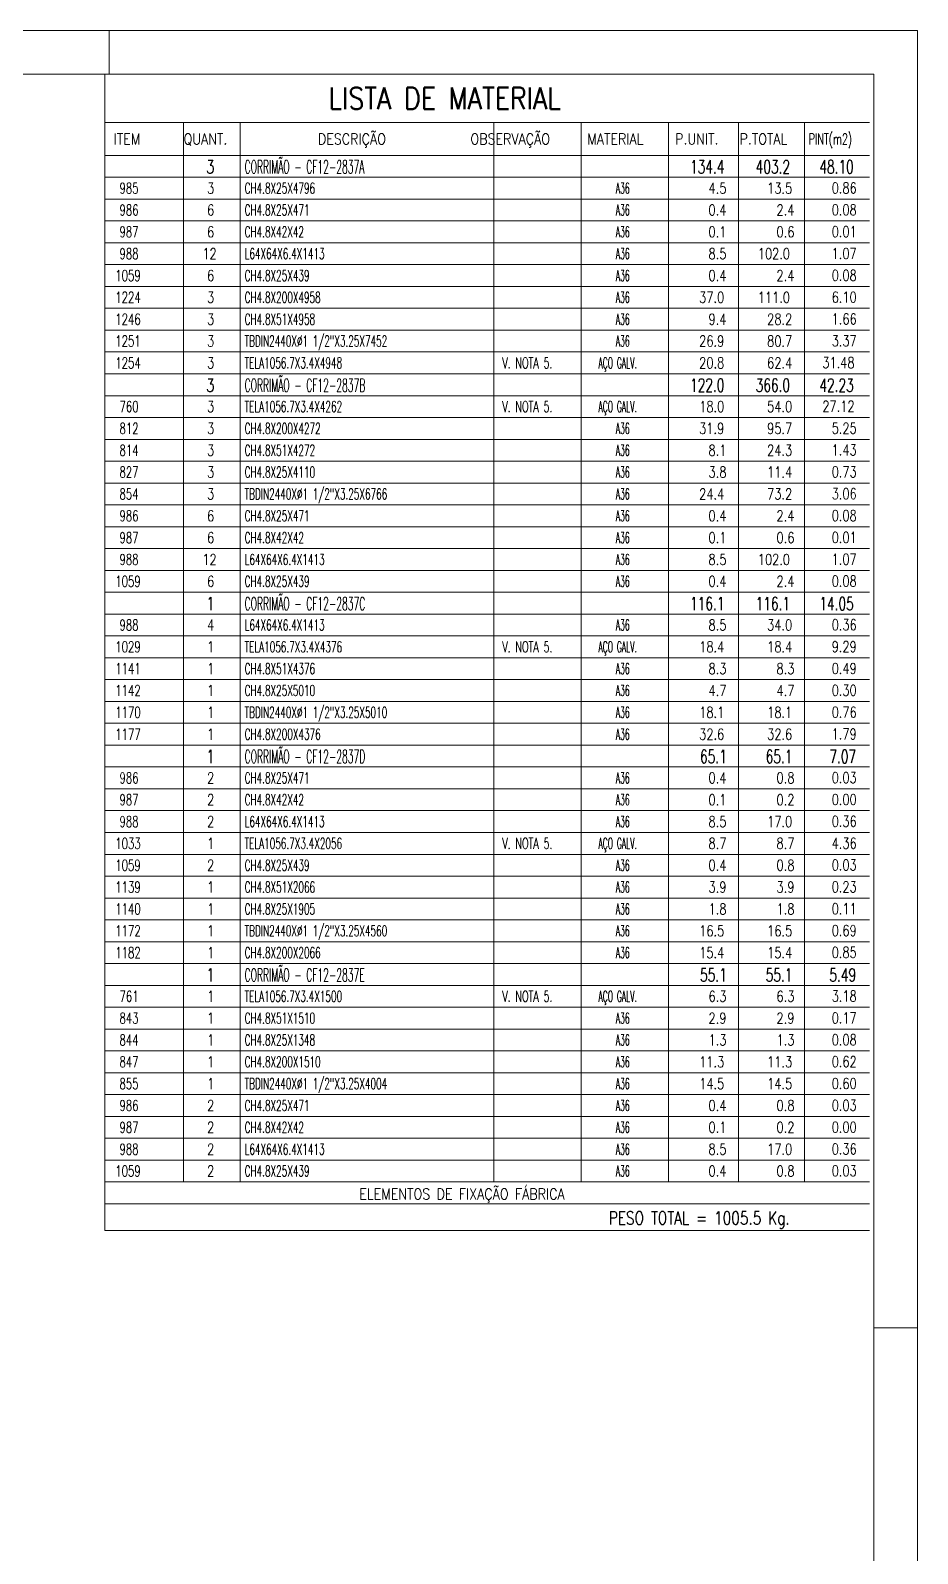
# Model space of a CAD drawing. Header units: millimetres. Extents: x 5 to 846, y 5 to 599.
# Drawn here: x 643 to 846, y 250.3 to 599 of the extents above; entities that cross this region are included whole.
import ezdxf

# ---------------------------------------------------------------- set-up
doc = ezdxf.new("R2010")
doc.units = ezdxf.units.MM
doc.linetypes.add('XKITLINE00', pattern=[0])
doc.linetypes.add('XKITLINE03', pattern=[6, 3, -1, 1, -1])
doc.layers.add('Outro tipo de objeto', color=7, linetype='Continuous', lineweight=0)
doc.styles.add('ROMANS', font='ROMANS__.TTF')

# ---------------------------------------------------------------- blocks, each defined once
blk = doc.blocks.new('*A149')
at = {"layer": 'Outro tipo de objeto', "color": 5, "linetype": 'XKITLINE00', "lineweight": 0}
for p, q in [((660, 589), (660, 570.4)), ((835, 577.9), (660, 577.9)), ((678, 577.9), (678, 570.4)), ((691, 577.9), (691, 570.4)), ((749, 577.9), (749, 570.4)), ((769, 577.9), (769, 570.4)), ((789, 577.9), (789, 570.4)), ((805, 577.9), (805, 570.4)), ((820.17, 577.89), (820.17, 570.4)), ((835, 570.4), (660, 570.4)), ((660, 570.4), (660, 565.4)), ((678, 570.4), (678, 565.4)), ((691, 570.4), (691, 565.4)), ((749, 570.4), (749, 565.4)), ((769, 570.4), (769, 565.4)), ((789, 570.4), (789, 565.4)), ((805, 570.4), (805, 565.4)), ((820.17, 570.4), (820.17, 565.4)), ((660, 565.4), (660, 560.4)), ((678, 565.4), (678, 560.4)), ((691, 565.4), (691, 560.4)), ((749, 565.4), (749, 560.4)), ((769, 565.4), (769, 560.4)), ((789, 565.4), (789, 560.4)), ((805, 565.4), (805, 560.4)), ((820.17, 565.4), (820.17, 560.4)), ((660, 560.4), (660, 555.4)), ((678, 560.4), (678, 555.4)), ((691, 560.4), (691, 555.4)), ((749, 560.4), (749, 555.4)), ((769, 560.4), (769, 555.4)), ((789, 560.4), (789, 555.4)), ((805, 560.4), (805, 555.4)), ((820.17, 560.4), (820.17, 555.4)), ((660, 555.4), (660, 550.4)), ((678, 555.4), (678, 550.4)), ((691, 555.4), (691, 550.4)), ((749, 555.4), (749, 550.4)), ((769, 555.4), (769, 550.4)), ((789, 555.4), (789, 550.4)), ((805, 555.4), (805, 550.4)), ((820.17, 555.4), (820.17, 550.4)), ((660, 550.4), (660, 545.4)), ((678, 550.4), (678, 545.4)), ((691, 550.4), (691, 545.4)), ((749, 550.4), (749, 545.4)), ((769, 550.4), (769, 545.4)), ((789, 550.4), (789, 545.4)), ((805, 550.4), (805, 545.4)), ((820.17, 550.4), (820.17, 545.4)), ((660, 545.4), (660, 540.4)), ((678, 545.4), (678, 540.4)), ((691, 545.4), (691, 540.4)), ((749, 545.4), (749, 540.4)), ((769, 545.4), (769, 540.4)), ((789, 545.4), (789, 540.4)), ((805, 545.4), (805, 540.4)), ((820.17, 545.4), (820.17, 540.4)), ((660, 540.4), (660, 535.4)), ((678, 540.4), (678, 535.4)), ((691, 540.4), (691, 535.4)), ((749, 540.4), (749, 535.4)), ((769, 540.4), (769, 535.4)), ((789, 540.4), (789, 535.4)), ((805, 540.4), (805, 535.4)), ((820.17, 540.4), (820.17, 535.4)), ((660, 535.4), (660, 530.4)), ((678, 535.4), (678, 530.4)), ((691, 535.4), (691, 530.4)), ((749, 535.4), (749, 530.4)), ((769, 535.4), (769, 530.4)), ((789, 535.4), (789, 530.4)), ((805, 535.4), (805, 530.4)), ((820.17, 535.4), (820.17, 530.4)), ((660, 530.4), (660, 525.4)), ((678, 530.4), (678, 525.4)), ((691, 530.4), (691, 525.4)), ((749, 530.4), (749, 525.4)), ((769, 530.4), (769, 525.4)), ((789, 530.4), (789, 525.4)), ((805, 530.4), (805, 525.4)), ((820.17, 530.4), (820.17, 525.4)), ((660, 525.4), (660, 520.4)), ((678, 525.4), (678, 520.4)), ((691, 525.4), (691, 520.4)), ((749, 525.4), (749, 520.4)), ((769, 525.4), (769, 520.4)), ((789, 525.4), (789, 520.4)), ((805, 525.4), (805, 520.4)), ((820.17, 525.4), (820.17, 520.4)), ((660, 520.4), (660, 515.4)), ((678, 520.4), (678, 515.4)), ((691, 520.4), (691, 515.4)), ((749, 520.4), (749, 515.4)), ((769, 520.4), (769, 515.4)), ((789, 520.4), (789, 515.4)), ((805, 520.4), (805, 515.4)), ((820.17, 520.4), (820.17, 515.4)), ((660, 515.4), (660, 510.4)), ((678, 515.4), (678, 510.4)), ((691, 515.4), (691, 510.4)), ((749, 515.4), (749, 510.4)), ((769, 515.4), (769, 510.4)), ((789, 515.4), (789, 510.4)), ((805, 515.4), (805, 510.4)), ((820.17, 515.4), (820.17, 510.4)), ((660, 510.4), (660, 505.4)), ((678, 510.4), (678, 505.4)), ((691, 510.4), (691, 505.4)), ((749, 510.4), (749, 505.4)), ((769, 510.4), (769, 505.4)), ((789, 510.4), (789, 505.4)), ((805, 510.4), (805, 505.4)), ((820.17, 510.4), (820.17, 505.4)), ((660, 505.4), (660, 500.4)), ((678, 505.4), (678, 500.4)), ((691, 505.4), (691, 500.4)), ((749, 505.4), (749, 500.4)), ((769, 505.4), (769, 500.4)), ((789, 505.4), (789, 500.4)), ((805, 505.4), (805, 500.4)), ((820.17, 505.4), (820.17, 500.4)), ((660, 500.4), (660, 495.4)), ((678, 500.4), (678, 495.4)), ((691, 500.4), (691, 495.4)), ((749, 500.4), (749, 495.4)), ((769, 500.4), (769, 495.4)), ((789, 500.4), (789, 495.4)), ((805, 500.4), (805, 495.4)), ((820.17, 500.4), (820.17, 495.4)), ((660, 495.4), (660, 490.4)), ((678, 495.4), (678, 490.4)), ((691, 495.4), (691, 490.4)), ((749, 495.4), (749, 490.4)), ((769, 495.4), (769, 490.4)), ((789, 495.4), (789, 490.4)), ((805, 495.4), (805, 490.4)), ((820.17, 495.4), (820.17, 490.4)), ((660, 490.4), (660, 485.4)), ((678, 490.4), (678, 485.4)), ((691, 490.4), (691, 485.4)), ((749, 490.4), (749, 485.4)), ((769, 490.4), (769, 485.4)), ((789, 490.4), (789, 485.4)), ((805, 490.4), (805, 485.4)), ((820.17, 490.4), (820.17, 485.4)), ((660, 485.4), (660, 480.4)), ((678, 485.4), (678, 480.4)), ((691, 485.4), (691, 480.4)), ((749, 485.4), (749, 480.4)), ((769, 485.4), (769, 480.4)), ((789, 485.4), (789, 480.4)), ((805, 485.4), (805, 480.4)), ((820.17, 485.4), (820.17, 480.4)), ((660, 480.4), (660, 475.4)), ((678, 480.4), (678, 475.4)), ((691, 480.4), (691, 475.4)), ((749, 480.4), (749, 475.4)), ((769, 480.4), (769, 475.4)), ((789, 480.4), (789, 475.4)), ((805, 480.4), (805, 475.4)), ((820.17, 480.4), (820.17, 475.4)), ((660, 475.4), (660, 470.4)), ((678, 475.4), (678, 470.4)), ((691, 475.4), (691, 470.4)), ((749, 475.4), (749, 470.4)), ((769, 475.4), (769, 470.4)), ((789, 475.4), (789, 470.4)), ((805, 475.4), (805, 470.4)), ((820.17, 475.4), (820.17, 470.4)), ((660, 470.4), (660, 465.4)), ((678, 470.4), (678, 465.4)), ((691, 470.4), (691, 465.4)), ((749, 470.4), (749, 465.4)), ((769, 470.4), (769, 465.4)), ((789, 470.4), (789, 465.4)), ((805, 470.4), (805, 465.4)), ((820.17, 470.4), (820.17, 465.4)), ((660, 465.4), (660, 460.4)), ((678, 465.4), (678, 460.4)), ((691, 465.4), (691, 460.4)), ((749, 465.4), (749, 460.4)), ((769, 465.4), (769, 460.4)), ((789, 465.4), (789, 460.4)), ((805, 465.4), (805, 460.4)), ((820.17, 465.4), (820.17, 460.4)), ((660, 460.4), (660, 455.4)), ((678, 460.4), (678, 455.4)), ((691, 460.4), (691, 455.4)), ((749, 460.4), (749, 455.4)), ((769, 460.4), (769, 455.4)), ((789, 460.4), (789, 455.4)), ((805, 460.4), (805, 455.4)), ((820.17, 460.4), (820.17, 455.4)), ((660, 455.4), (660, 450.4)), ((678, 455.4), (678, 450.4)), ((691, 455.4), (691, 450.4)), ((749, 455.4), (749, 450.4)), ((769, 455.4), (769, 450.4)), ((789, 455.4), (789, 450.4)), ((805, 455.4), (805, 450.4)), ((820.17, 455.4), (820.17, 450.4)), ((660, 450.4), (660, 445.4)), ((678, 450.4), (678, 445.4)), ((691, 450.4), (691, 445.4)), ((749, 450.4), (749, 445.4)), ((769, 450.4), (769, 445.4)), ((789, 450.4), (789, 445.4)), ((805, 450.4), (805, 445.4)), ((820.17, 450.4), (820.17, 445.4)), ((660, 445.4), (660, 440.4)), ((678, 445.4), (678, 440.4)), ((691, 445.4), (691, 440.4)), ((749, 445.4), (749, 440.4)), ((769, 445.4), (769, 440.4)), ((789, 445.4), (789, 440.4)), ((805, 445.4), (805, 440.4)), ((820.17, 445.4), (820.17, 440.4)), ((660, 440.4), (660, 435.4)), ((678, 440.4), (678, 435.4)), ((691, 440.4), (691, 435.4)), ((749, 440.4), (749, 435.4)), ((769, 440.4), (769, 435.4)), ((789, 440.4), (789, 435.4)), ((805, 440.4), (805, 435.4)), ((820.17, 440.4), (820.17, 435.4)), ((660, 435.4), (660, 430.4)), ((678, 435.4), (678, 430.4)), ((691, 435.4), (691, 430.4)), ((749, 435.4), (749, 430.4)), ((769, 435.4), (769, 430.4)), ((789, 435.4), (789, 430.4)), ((805, 435.4), (805, 430.4)), ((820.17, 435.4), (820.17, 430.4)), ((660, 430.4), (660, 425.4)), ((678, 430.4), (678, 425.4)), ((691, 430.4), (691, 425.4)), ((749, 430.4), (749, 425.4)), ((769, 430.4), (769, 425.4)), ((789, 430.4), (789, 425.4)), ((805, 430.4), (805, 425.4)), ((820.17, 430.4), (820.17, 425.4)), ((660, 425.4), (660, 420.4)), ((678, 425.4), (678, 420.4)), ((691, 425.4), (691, 420.4)), ((749, 425.4), (749, 420.4)), ((769, 425.4), (769, 420.4)), ((789, 425.4), (789, 420.4)), ((805, 425.4), (805, 420.4)), ((820.17, 425.4), (820.17, 420.4)), ((660, 420.4), (660, 415.4)), ((678, 420.4), (678, 415.4)), ((691, 420.4), (691, 415.4)), ((749, 420.4), (749, 415.4)), ((769, 420.4), (769, 415.4)), ((789, 420.4), (789, 415.4)), ((805, 420.4), (805, 415.4)), ((820.17, 420.4), (820.17, 415.4)), ((660, 415.4), (660, 410.4)), ((678, 415.4), (678, 410.4)), ((691, 415.4), (691, 410.4)), ((749, 415.4), (749, 410.4)), ((769, 415.4), (769, 410.4)), ((789, 415.4), (789, 410.4)), ((805, 415.4), (805, 410.4)), ((820.17, 415.4), (820.17, 410.4)), ((660, 410.4), (660, 405.4)), ((678, 410.4), (678, 405.4)), ((691, 410.4), (691, 405.4)), ((749, 410.4), (749, 405.4)), ((769, 410.4), (769, 405.4)), ((789, 410.4), (789, 405.4)), ((805, 410.4), (805, 405.4)), ((820.17, 410.4), (820.17, 405.4)), ((660, 405.4), (660, 400.4)), ((678, 405.4), (678, 400.4)), ((691, 405.4), (691, 400.4)), ((749, 405.4), (749, 400.4)), ((769, 405.4), (769, 400.4)), ((789, 405.4), (789, 400.4)), ((805, 405.4), (805, 400.4)), ((820.17, 405.4), (820.17, 400.4)), ((660, 400.4), (660, 395.4)), ((678, 400.4), (678, 395.4)), ((691, 400.4), (691, 395.4)), ((749, 400.4), (749, 395.4)), ((769, 400.4), (769, 395.4)), ((789, 400.4), (789, 395.4)), ((805, 400.4), (805, 395.4)), ((820.17, 400.4), (820.17, 395.4)), ((660, 395.4), (660, 390.4)), ((678, 395.4), (678, 390.4)), ((691, 395.4), (691, 390.4)), ((749, 395.4), (749, 390.4)), ((769, 395.4), (769, 390.4)), ((789, 395.4), (789, 390.4)), ((805, 395.4), (805, 390.4)), ((820.17, 395.4), (820.17, 390.4)), ((660, 390.4), (660, 385.4)), ((678, 390.4), (678, 385.4)), ((691, 390.4), (691, 385.4)), ((749, 390.4), (749, 385.4)), ((769, 390.4), (769, 385.4)), ((789, 390.4), (789, 385.4)), ((805, 390.4), (805, 385.4)), ((820.17, 390.4), (820.17, 385.4)), ((660, 385.4), (660, 380.4)), ((678, 385.4), (678, 380.4)), ((691, 385.4), (691, 380.4)), ((749, 385.4), (749, 380.4)), ((769, 385.4), (769, 380.4)), ((789, 385.4), (789, 380.4)), ((805, 385.4), (805, 380.4)), ((820.17, 385.4), (820.17, 380.4)), ((660, 380.4), (660, 375.4)), ((678, 380.4), (678, 375.4)), ((691, 380.4), (691, 375.4)), ((749, 380.4), (749, 375.4)), ((769, 380.4), (769, 375.4)), ((789, 380.4), (789, 375.4)), ((805, 380.4), (805, 375.4)), ((820.17, 380.4), (820.17, 375.4)), ((660, 375.4), (660, 370.4)), ((678, 375.4), (678, 370.4)), ((691, 375.4), (691, 370.4)), ((749, 375.4), (749, 370.4)), ((769, 375.4), (769, 370.4)), ((789, 375.4), (789, 370.4)), ((805, 375.4), (805, 370.4)), ((820.17, 375.4), (820.17, 370.4)), ((660, 370.4), (660, 365.4)), ((678, 370.4), (678, 365.4)), ((691, 370.4), (691, 365.4)), ((749, 370.4), (749, 365.4)), ((769, 370.4), (769, 365.4)), ((789, 370.4), (789, 365.4)), ((805, 370.4), (805, 365.4)), ((820.17, 370.4), (820.17, 365.4)), ((660, 365.4), (660, 360.4)), ((678, 365.4), (678, 360.4)), ((691, 365.4), (691, 360.4)), ((749, 365.4), (749, 360.4)), ((769, 365.4), (769, 360.4)), ((789, 365.4), (789, 360.4)), ((805, 365.4), (805, 360.4)), ((820.17, 365.4), (820.17, 360.4)), ((660, 360.4), (660, 355.4)), ((678, 360.4), (678, 355.4)), ((691, 360.4), (691, 355.4)), ((749, 360.4), (749, 355.4)), ((769, 360.4), (769, 355.4)), ((789, 360.4), (789, 355.4)), ((805, 360.4), (805, 355.4)), ((820.17, 360.4), (820.17, 355.4)), ((660, 355.4), (660, 350.4)), ((678, 355.4), (678, 350.4)), ((691, 355.4), (691, 350.4)), ((749, 355.4), (749, 350.4)), ((769, 355.4), (769, 350.4)), ((789, 355.4), (789, 350.4)), ((805, 355.4), (805, 350.4)), ((820.17, 355.4), (820.17, 350.4)), ((660, 350.4), (660, 345.4)), ((678, 350.4), (678, 345.4)), ((691, 350.4), (691, 345.4)), ((749, 350.4), (749, 345.4)), ((769, 350.4), (769, 345.4)), ((789, 350.4), (789, 345.4)), ((805, 350.4), (805, 345.4)), ((820.17, 350.4), (820.17, 345.4)), ((660, 345.4), (660, 340.4)), ((678, 345.4), (678, 340.4)), ((691, 345.4), (691, 340.4)), ((749, 345.4), (749, 340.4)), ((769, 345.4), (769, 340.4)), ((789, 345.4), (789, 340.4)), ((805, 345.4), (805, 340.4)), ((820.17, 345.4), (820.17, 340.4)), ((660, 340.4), (660, 335.4)), ((678, 340.4), (678, 335.4)), ((691, 340.4), (691, 335.4)), ((749, 340.4), (749, 335.4)), ((769, 340.4), (769, 335.4)), ((789, 340.4), (789, 335.4)), ((805, 340.4), (805, 335.4)), ((820.17, 340.4), (820.17, 335.4)), ((660, 330.4), (660, 335.4)), ((835, 330.4), (660, 330.4)), ((660, 330.4), (660, 324.33)), ((835, 324.33), (660, 324.33))]:
    blk.add_line(p, q, dxfattribs=at)
at = {"layer": 'Outro tipo de objeto', "color": 7, "linetype": 'XKITLINE00', "lineweight": 0}
for p, q in [((835, 565.4), (660, 565.4)), ((835, 560.4), (660, 560.4)), ((835, 555.4), (660, 555.4)), ((835, 550.4), (660, 550.4)), ((835, 545.4), (660, 545.4)), ((835, 540.4), (660, 540.4)), ((835, 535.4), (660, 535.4)), ((835, 530.4), (660, 530.4)), ((835, 525.4), (660, 525.4)), ((835, 520.4), (660, 520.4)), ((835, 515.4), (660, 515.4)), ((835, 510.4), (660, 510.4)), ((835, 505.4), (660, 505.4)), ((835, 500.4), (660, 500.4)), ((835, 495.4), (660, 495.4)), ((835, 490.4), (660, 490.4)), ((835, 485.4), (660, 485.4)), ((835, 480.4), (660, 480.4)), ((835, 475.4), (660, 475.4)), ((835, 470.4), (660, 470.4)), ((835, 465.4), (660, 465.4)), ((835, 460.4), (660, 460.4)), ((835, 455.4), (660, 455.4)), ((835, 450.4), (660, 450.4)), ((835, 445.4), (660, 445.4)), ((835, 440.4), (660, 440.4)), ((835, 435.4), (660, 435.4)), ((835, 430.4), (660, 430.4)), ((835, 425.4), (660, 425.4)), ((835, 420.4), (660, 420.4)), ((835, 415.4), (660, 415.4)), ((835, 410.4), (660, 410.4)), ((835, 405.4), (660, 405.4)), ((835, 400.4), (660, 400.4)), ((835, 395.4), (660, 395.4)), ((835, 390.4), (660, 390.4)), ((835, 385.4), (660, 385.4)), ((835, 380.4), (660, 380.4)), ((835, 375.4), (660, 375.4)), ((835, 370.4), (660, 370.4)), ((835, 365.4), (660, 365.4)), ((835, 360.4), (660, 360.4)), ((835, 355.4), (660, 355.4)), ((835, 350.4), (660, 350.4)), ((835, 345.4), (660, 345.4)), ((835, 340.4), (660, 340.4)), ((835, 335.4), (660, 335.4))]:
    blk.add_line(p, q, dxfattribs=at)
at = {"layer": 'Outro tipo de objeto', "color": 7, "linetype": 'XKITLINE03', "lineweight": 0}
for p, q in [((835, 565.4), (660, 565.4)), ((835, 560.4), (660, 560.4)), ((835, 555.4), (660, 555.4)), ((835, 550.4), (660, 550.4)), ((835, 545.4), (660, 545.4)), ((835, 540.4), (660, 540.4)), ((835, 535.4), (660, 535.4)), ((835, 530.4), (660, 530.4)), ((835, 525.4), (660, 525.4)), ((835, 520.4), (660, 520.4)), ((835, 515.4), (660, 515.4)), ((835, 510.4), (660, 510.4)), ((835, 505.4), (660, 505.4)), ((835, 500.4), (660, 500.4)), ((835, 495.4), (660, 495.4)), ((835, 490.4), (660, 490.4)), ((835, 485.4), (660, 485.4)), ((835, 480.4), (660, 480.4)), ((835, 475.4), (660, 475.4)), ((835, 470.4), (660, 470.4)), ((835, 465.4), (660, 465.4)), ((835, 460.4), (660, 460.4)), ((835, 455.4), (660, 455.4)), ((835, 450.4), (660, 450.4)), ((835, 445.4), (660, 445.4)), ((835, 440.4), (660, 440.4)), ((835, 435.4), (660, 435.4)), ((835, 430.4), (660, 430.4)), ((835, 425.4), (660, 425.4)), ((835, 420.4), (660, 420.4)), ((835, 415.4), (660, 415.4)), ((835, 410.4), (660, 410.4)), ((835, 405.4), (660, 405.4)), ((835, 400.4), (660, 400.4)), ((835, 395.4), (660, 395.4)), ((835, 390.4), (660, 390.4)), ((835, 385.4), (660, 385.4)), ((835, 380.4), (660, 380.4)), ((835, 375.4), (660, 375.4)), ((835, 370.4), (660, 370.4)), ((835, 365.4), (660, 365.4)), ((835, 360.4), (660, 360.4)), ((835, 355.4), (660, 355.4)), ((835, 350.4), (660, 350.4)), ((835, 345.4), (660, 345.4)), ((835, 340.4), (660, 340.4)), ((835, 335.4), (660, 335.4))]:
    blk.add_line(p, q, dxfattribs=at)
at = {"layer": 'Outro tipo de objeto', "color": 4, "style": 'ROMANS'}
for s, height, width, p in [('LISTA DE MATERIAL', 5, 0.85, (711.19, 580.95)), ('ITEM', 2.5, 0.85, (662.01, 572.9)), ('QUANT.', 2.5, 0.85, (678.01, 572.9)), ('DESCRIÇÃO', 2.5, 0.85, (708.76, 572.9)), ('OBSERVAÇÃO', 2.5, 0.85, (743.67, 572.9)), ('MATERIAL', 2.5, 0.85, (770.43, 572.9)), ('P.UNIT.', 2.5, 0.85, (790.51, 572.9)), ('P.TOTAL', 2.5, 0.85, (805.26, 572.9)), ('PINT(m2)', 2.5, 0.6375, (821.11, 572.9)), ('3', 3, 0.7225, (683.2, 566.29)), ('CORRIMÃO - CF12-2837A', 3, 0.51, (691.99, 566.29)), ('134.4', 3, 0.68, (793.94, 566.29)), ('403.2', 3, 0.68, (808.96, 566.29)), ('48.10', 3, 0.68, (823.54, 566.29)), ('CORRIMÃO - CF12-2837B', 3, 0.51, (691.99, 516.29)), ('3', 3, 0.7225, (683.2, 516.29)), ('122.0', 3, 0.68, (793.94, 516.29)), ('366.0', 3, 0.68, (808.96, 516.29)), ('42.23', 3, 0.68, (823.54, 516.29)), ('1', 3, 0.7225, (683.2, 466.29)), ('CORRIMÃO - CF12-2837C', 3, 0.51, (691.99, 466.29)), ('116.1', 3, 0.68, (793.94, 466.29)), ('116.1', 3, 0.68, (808.96, 466.29)), ('14.05', 3, 0.68, (823.54, 466.29)), ('1', 3, 0.7225, (683.2, 431.29)), ('CORRIMÃO - CF12-2837D', 3, 0.51, (691.99, 431.29)), ('65.1', 3, 0.68, (796.23, 431.29)), ('65.1', 3, 0.68, (811.25, 431.29)), ('7.07', 3, 0.68, (825.83, 431.29)), ('1', 3, 0.7225, (683.2, 381.29)), ('CORRIMÃO - CF12-2837E', 3, 0.51, (691.99, 381.29)), ('55.1', 3, 0.68, (796.23, 381.29)), ('55.1', 3, 0.68, (811.25, 381.29)), ('5.49', 3, 0.68, (825.83, 381.29)), ('ELEMENTOS DE FIXAÇÃO FÁBRICA', 2.5, 0.85, (718.25, 331.4))]:
    blk.add_text(s, height=height, dxfattribs=dict(at, width=width)).set_placement(p)
at = {"layer": 'Outro tipo de objeto', "color": 3, "style": 'ROMANS'}
for s, width, p in [('985', 0.68, (663.34, 561.65)), ('3', 0.765, (683.4, 561.65)), ('CH4.8X25X4796', 0.595, (691.99, 561.65)), ('A36', 0.51, (776.95, 561.65)), ('4.5', 0.765, (798.17, 561.65)), ('13.5', 0.765, (811.58, 561.65)), ('0.86', 0.765, (826.35, 561.7)), ('986', 0.68, (663.34, 556.65)), ('6', 0.765, (683.4, 556.65)), ('CH4.8X25X471', 0.595, (691.99, 556.65)), ('A36', 0.51, (776.95, 556.65)), ('0.4', 0.765, (798.17, 556.65)), ('2.4', 0.765, (813.73, 556.65)), ('0.08', 0.765, (826.35, 556.7)), ('987', 0.68, (663.34, 551.65)), ('6', 0.765, (683.4, 551.65)), ('CH4.8X42X42', 0.595, (691.99, 551.65)), ('A36', 0.51, (776.95, 551.65)), ('0.1', 0.765, (798.17, 551.65)), ('0.6', 0.765, (813.73, 551.65)), ('0.01', 0.765, (826.35, 551.7)), ('988', 0.68, (663.34, 546.65)), ('12', 0.765, (682.32, 546.65)), ('L64X64X6.4X1413', 0.595, (691.99, 546.65)), ('A36', 0.51, (776.95, 546.65)), ('8.5', 0.765, (798.17, 546.65)), ('102.0', 0.765, (809.44, 546.65)), ('1.07', 0.765, (826.35, 546.7)), ('1059', 0.68, (662.38, 541.65)), ('6', 0.765, (683.4, 541.65)), ('CH4.8X25X439', 0.595, (691.99, 541.65)), ('A36', 0.51, (776.95, 541.65)), ('0.4', 0.765, (798.17, 541.65)), ('2.4', 0.765, (813.73, 541.65)), ('0.08', 0.765, (826.35, 541.7)), ('1224', 0.68, (662.38, 536.65)), ('3', 0.765, (683.4, 536.65)), ('CH4.8X200X4958', 0.595, (691.99, 536.65)), ('A36', 0.51, (776.95, 536.65)), ('37.0', 0.765, (796.03, 536.65)), ('111.0', 0.765, (809.44, 536.65)), ('6.10', 0.765, (826.35, 536.7)), ('1246', 0.68, (662.38, 531.65)), ('3', 0.765, (683.4, 531.65)), ('CH4.8X51X4958', 0.595, (691.99, 531.65)), ('A36', 0.51, (776.95, 531.65)), ('9.4', 0.765, (798.17, 531.65)), ('28.2', 0.765, (811.58, 531.65)), ('1.66', 0.765, (826.35, 531.7)), ('1251', 0.68, (662.38, 526.65)), ('3', 0.765, (683.4, 526.65)), ('TBDIN2440XØ1 1/2"X3.25X7452', 0.595, (691.99, 526.65)), ('A36', 0.51, (776.95, 526.65)), ('26.9', 0.765, (796.03, 526.65)), ('80.7', 0.765, (811.58, 526.65)), ('3.37', 0.765, (826.35, 526.7)), ('1254', 0.68, (662.38, 521.65)), ('3', 0.765, (683.4, 521.65)), ('TELA1056.7X3.4X4948', 0.595, (691.99, 521.65)), ('V. NOTA 5.', 0.6375, (750.97, 521.65)), ('AÇO GALV.', 0.51, (772.97, 521.65)), ('20.8', 0.765, (796.03, 521.65)), ('62.4', 0.765, (811.58, 521.65)), ('31.48', 0.765, (824.21, 521.7)), ('760', 0.68, (663.34, 511.65)), ('3', 0.765, (683.4, 511.65)), ('TELA1056.7X3.4X4262', 0.595, (691.99, 511.65)), ('V. NOTA 5.', 0.6375, (750.97, 511.65)), ('AÇO GALV.', 0.51, (772.97, 511.65)), ('18.0', 0.765, (796.03, 511.65)), ('54.0', 0.765, (811.58, 511.65)), ('27.12', 0.765, (824.21, 511.7)), ('812', 0.68, (663.34, 506.65)), ('3', 0.765, (683.4, 506.65)), ('CH4.8X200X4272', 0.595, (691.99, 506.65)), ('A36', 0.51, (776.95, 506.65)), ('31.9', 0.765, (796.03, 506.65)), ('95.7', 0.765, (811.58, 506.65)), ('5.25', 0.765, (826.35, 506.7)), ('814', 0.68, (663.34, 501.65)), ('3', 0.765, (683.4, 501.65)), ('CH4.8X51X4272', 0.595, (691.99, 501.65)), ('A36', 0.51, (776.95, 501.65)), ('8.1', 0.765, (798.17, 501.65)), ('24.3', 0.765, (811.58, 501.65)), ('1.43', 0.765, (826.35, 501.7)), ('827', 0.68, (663.34, 496.65)), ('3', 0.765, (683.4, 496.65)), ('CH4.8X25X4110', 0.595, (691.99, 496.65)), ('A36', 0.51, (776.95, 496.65)), ('3.8', 0.765, (798.17, 496.65)), ('11.4', 0.765, (811.58, 496.65)), ('0.73', 0.765, (826.35, 496.7)), ('854', 0.68, (663.34, 491.65)), ('3', 0.765, (683.4, 491.65)), ('TBDIN2440XØ1 1/2"X3.25X6766', 0.595, (691.99, 491.65)), ('A36', 0.51, (776.95, 491.65)), ('24.4', 0.765, (796.03, 491.65)), ('73.2', 0.765, (811.58, 491.65)), ('3.06', 0.765, (826.35, 491.7)), ('986', 0.68, (663.34, 486.65)), ('6', 0.765, (683.4, 486.65)), ('CH4.8X25X471', 0.595, (691.99, 486.65)), ('A36', 0.51, (776.95, 486.65)), ('0.4', 0.765, (798.17, 486.65)), ('2.4', 0.765, (813.73, 486.65)), ('0.08', 0.765, (826.35, 486.7)), ('987', 0.68, (663.34, 481.65)), ('6', 0.765, (683.4, 481.65)), ('CH4.8X42X42', 0.595, (691.99, 481.65)), ('A36', 0.51, (776.95, 481.65)), ('0.1', 0.765, (798.17, 481.65)), ('0.6', 0.765, (813.73, 481.65)), ('0.01', 0.765, (826.35, 481.7)), ('988', 0.68, (663.34, 476.65)), ('12', 0.765, (682.32, 476.65)), ('L64X64X6.4X1413', 0.595, (691.99, 476.65)), ('A36', 0.51, (776.95, 476.65)), ('8.5', 0.765, (798.17, 476.65)), ('102.0', 0.765, (809.44, 476.65)), ('1.07', 0.765, (826.35, 476.7)), ('0.08', 0.765, (826.35, 471.7)), ('1059', 0.68, (662.38, 471.65)), ('6', 0.765, (683.4, 471.65)), ('CH4.8X25X439', 0.595, (691.99, 471.65)), ('A36', 0.51, (776.95, 471.65)), ('0.4', 0.765, (798.17, 471.65)), ('2.4', 0.765, (813.73, 471.65)), ('988', 0.68, (663.34, 461.65)), ('4', 0.765, (683.4, 461.65)), ('L64X64X6.4X1413', 0.595, (691.99, 461.65)), ('A36', 0.51, (776.95, 461.65)), ('8.5', 0.765, (798.17, 461.65)), ('34.0', 0.765, (811.58, 461.65)), ('0.36', 0.765, (826.35, 461.7)), ('1029', 0.68, (662.38, 456.65)), ('1', 0.765, (683.4, 456.65)), ('TELA1056.7X3.4X4376', 0.595, (691.99, 456.65)), ('V. NOTA 5.', 0.6375, (750.97, 456.65)), ('AÇO GALV.', 0.51, (772.97, 456.65)), ('18.4', 0.765, (796.03, 456.65)), ('18.4', 0.765, (811.58, 456.65)), ('9.29', 0.765, (826.35, 456.7)), ('1141', 0.68, (662.38, 451.65)), ('1', 0.765, (683.4, 451.65)), ('CH4.8X51X4376', 0.595, (691.99, 451.65)), ('A36', 0.51, (776.95, 451.65)), ('8.3', 0.765, (798.17, 451.65)), ('8.3', 0.765, (813.73, 451.65)), ('0.49', 0.765, (826.35, 451.7)), ('1142', 0.68, (662.38, 446.65)), ('1', 0.765, (683.4, 446.65)), ('CH4.8X25X5010', 0.595, (691.99, 446.65)), ('A36', 0.51, (776.95, 446.65)), ('4.7', 0.765, (798.17, 446.65)), ('4.7', 0.765, (813.73, 446.65)), ('0.30', 0.765, (826.35, 446.7)), ('1170', 0.68, (662.38, 441.65)), ('1', 0.765, (683.4, 441.65)), ('TBDIN2440XØ1 1/2"X3.25X5010', 0.595, (691.99, 441.65)), ('A36', 0.51, (776.95, 441.65)), ('18.1', 0.765, (796.03, 441.65)), ('18.1', 0.765, (811.58, 441.65)), ('0.76', 0.765, (826.35, 441.7)), ('1177', 0.68, (662.38, 436.65)), ('1', 0.765, (683.4, 436.65)), ('CH4.8X200X4376', 0.595, (691.99, 436.65)), ('A36', 0.51, (776.95, 436.65)), ('32.6', 0.765, (796.03, 436.65)), ('32.6', 0.765, (811.58, 436.65)), ('1.79', 0.765, (826.35, 436.7)), ('986', 0.68, (663.34, 426.65)), ('2', 0.765, (683.4, 426.65)), ('CH4.8X25X471', 0.595, (691.99, 426.65)), ('A36', 0.51, (776.95, 426.65)), ('0.4', 0.765, (798.17, 426.65)), ('0.8', 0.765, (813.73, 426.65)), ('0.03', 0.765, (826.35, 426.7)), ('987', 0.68, (663.34, 421.65)), ('2', 0.765, (683.4, 421.65)), ('CH4.8X42X42', 0.595, (691.99, 421.65)), ('A36', 0.51, (776.95, 421.65)), ('0.1', 0.765, (798.17, 421.65)), ('0.2', 0.765, (813.73, 421.65)), ('0.00', 0.765, (826.35, 421.7)), ('988', 0.68, (663.34, 416.65)), ('2', 0.765, (683.4, 416.65)), ('L64X64X6.4X1413', 0.595, (691.99, 416.65)), ('A36', 0.51, (776.95, 416.65)), ('8.5', 0.765, (798.17, 416.65)), ('17.0', 0.765, (811.58, 416.65)), ('0.36', 0.765, (826.35, 416.7)), ('1033', 0.68, (662.38, 411.65)), ('1', 0.765, (683.4, 411.65)), ('TELA1056.7X3.4X2056', 0.595, (691.99, 411.65)), ('V. NOTA 5.', 0.6375, (750.97, 411.65)), ('AÇO GALV.', 0.51, (772.97, 411.65)), ('8.7', 0.765, (798.17, 411.65)), ('8.7', 0.765, (813.73, 411.65)), ('4.36', 0.765, (826.35, 411.7)), ('1059', 0.68, (662.38, 406.65)), ('2', 0.765, (683.4, 406.65)), ('CH4.8X25X439', 0.595, (691.99, 406.65)), ('A36', 0.51, (776.95, 406.65)), ('0.4', 0.765, (798.17, 406.65)), ('0.8', 0.765, (813.73, 406.65)), ('0.03', 0.765, (826.35, 406.7)), ('1139', 0.68, (662.38, 401.65)), ('1', 0.765, (683.4, 401.65)), ('CH4.8X51X2066', 0.595, (691.99, 401.65)), ('A36', 0.51, (776.95, 401.65)), ('3.9', 0.765, (798.17, 401.65)), ('3.9', 0.765, (813.73, 401.65)), ('0.23', 0.765, (826.35, 401.7)), ('1140', 0.68, (662.38, 396.65)), ('1', 0.765, (683.4, 396.65)), ('CH4.8X25X1905', 0.595, (691.99, 396.65)), ('A36', 0.51, (776.95, 396.65)), ('1.8', 0.765, (798.17, 396.65)), ('1.8', 0.765, (813.73, 396.65)), ('0.11', 0.765, (826.35, 396.7)), ('1172', 0.68, (662.38, 391.65)), ('1', 0.765, (683.4, 391.65)), ('TBDIN2440XØ1 1/2"X3.25X4560', 0.595, (691.99, 391.65)), ('A36', 0.51, (776.95, 391.65)), ('16.5', 0.765, (796.03, 391.65)), ('16.5', 0.765, (811.58, 391.65)), ('0.69', 0.765, (826.35, 391.7)), ('1182', 0.68, (662.38, 386.65)), ('1', 0.765, (683.4, 386.65)), ('CH4.8X200X2066', 0.595, (691.99, 386.65)), ('A36', 0.51, (776.95, 386.65)), ('15.4', 0.765, (796.03, 386.65)), ('15.4', 0.765, (811.58, 386.65)), ('0.85', 0.765, (826.35, 386.7)), ('761', 0.68, (663.34, 376.65)), ('1', 0.765, (683.4, 376.65)), ('TELA1056.7X3.4X1500', 0.595, (691.99, 376.65)), ('V. NOTA 5.', 0.6375, (750.97, 376.65)), ('AÇO GALV.', 0.51, (772.97, 376.65)), ('6.3', 0.765, (798.17, 376.65)), ('6.3', 0.765, (813.73, 376.65)), ('3.18', 0.765, (826.35, 376.7)), ('843', 0.68, (663.34, 371.65)), ('1', 0.765, (683.4, 371.65)), ('CH4.8X51X1510', 0.595, (691.99, 371.65)), ('A36', 0.51, (776.95, 371.65)), ('2.9', 0.765, (798.17, 371.65)), ('2.9', 0.765, (813.73, 371.65)), ('0.17', 0.765, (826.35, 371.7)), ('844', 0.68, (663.34, 366.65)), ('1', 0.765, (683.4, 366.65)), ('CH4.8X25X1348', 0.595, (691.99, 366.65)), ('A36', 0.51, (776.95, 366.65)), ('1.3', 0.765, (798.17, 366.65)), ('1.3', 0.765, (813.73, 366.65)), ('0.08', 0.765, (826.35, 366.7)), ('847', 0.68, (663.34, 361.65)), ('1', 0.765, (683.4, 361.65)), ('CH4.8X200X1510', 0.595, (691.99, 361.65)), ('A36', 0.51, (776.95, 361.65)), ('11.3', 0.765, (796.03, 361.65)), ('11.3', 0.765, (811.58, 361.65)), ('0.62', 0.765, (826.35, 361.7)), ('855', 0.68, (663.34, 356.65)), ('1', 0.765, (683.4, 356.65)), ('TBDIN2440XØ1 1/2"X3.25X4004', 0.595, (691.99, 356.65)), ('A36', 0.51, (776.95, 356.65)), ('14.5', 0.765, (796.03, 356.65)), ('14.5', 0.765, (811.58, 356.65)), ('0.60', 0.765, (826.35, 356.7)), ('986', 0.68, (663.34, 351.65)), ('2', 0.765, (683.4, 351.65)), ('CH4.8X25X471', 0.595, (691.99, 351.65)), ('A36', 0.51, (776.95, 351.65)), ('0.4', 0.765, (798.17, 351.65)), ('0.8', 0.765, (813.73, 351.65)), ('0.03', 0.765, (826.35, 351.7)), ('987', 0.68, (663.34, 346.65)), ('2', 0.765, (683.4, 346.65)), ('CH4.8X42X42', 0.595, (691.99, 346.65)), ('A36', 0.51, (776.95, 346.65)), ('0.1', 0.765, (798.17, 346.65)), ('0.2', 0.765, (813.73, 346.65)), ('0.00', 0.765, (826.35, 346.7)), ('988', 0.68, (663.34, 341.65)), ('2', 0.765, (683.4, 341.65)), ('L64X64X6.4X1413', 0.595, (691.99, 341.65)), ('A36', 0.51, (776.95, 341.65)), ('8.5', 0.765, (798.17, 341.65)), ('17.0', 0.765, (811.58, 341.65)), ('0.36', 0.765, (826.35, 341.7)), ('1059', 0.68, (662.38, 336.65)), ('2', 0.765, (683.4, 336.65)), ('CH4.8X25X439', 0.595, (691.99, 336.65)), ('A36', 0.51, (776.95, 336.65)), ('0.4', 0.765, (798.17, 336.65)), ('0.8', 0.765, (813.73, 336.65)), ('0.03', 0.765, (826.35, 336.7))]:
    blk.add_text(s, height=2.5, dxfattribs=dict(at, width=width)).set_placement(p)
at = {"layer": 'Outro tipo de objeto', "color": 5, "style": 'ROMANS', "width": 0.765}
blk.add_text('PESO TOTAL = 1005.5 Kg.', height=3, dxfattribs=at).set_placement((775.34, 325.66))

msp = doc.modelspace()

# ---------------------------------------------------------------- linework, layer by layer
at = {"layer": 'Outro tipo de objeto', "color": 7, "linetype": 'XKITLINE00', "lineweight": 0}
for p, q in [((5, 599), (846, 599)), ((846, 599), (846, 5))]:
    msp.add_line(p, q, dxfattribs=at)
at = {"layer": 'Outro tipo de objeto', "color": 2, "linetype": 'XKITLINE00', "lineweight": 0}
for p, q in [((661, 599), (661, 589)), ((836, 302), (846, 302))]:
    msp.add_line(p, q, dxfattribs=at)
at = {"layer": 'Outro tipo de objeto', "color": 6, "linetype": 'XKITLINE00', "lineweight": 0}
for p, q in [((30, 589), (836, 589)), ((836, 589), (836, 15))]:
    msp.add_line(p, q, dxfattribs=at)

# ---------------------------------------------------------------- block references
at = {"lineweight": 0}
msp.add_blockref('*A149', (0, 0), dxfattribs=at)

doc.saveas('drawing.dxf')
